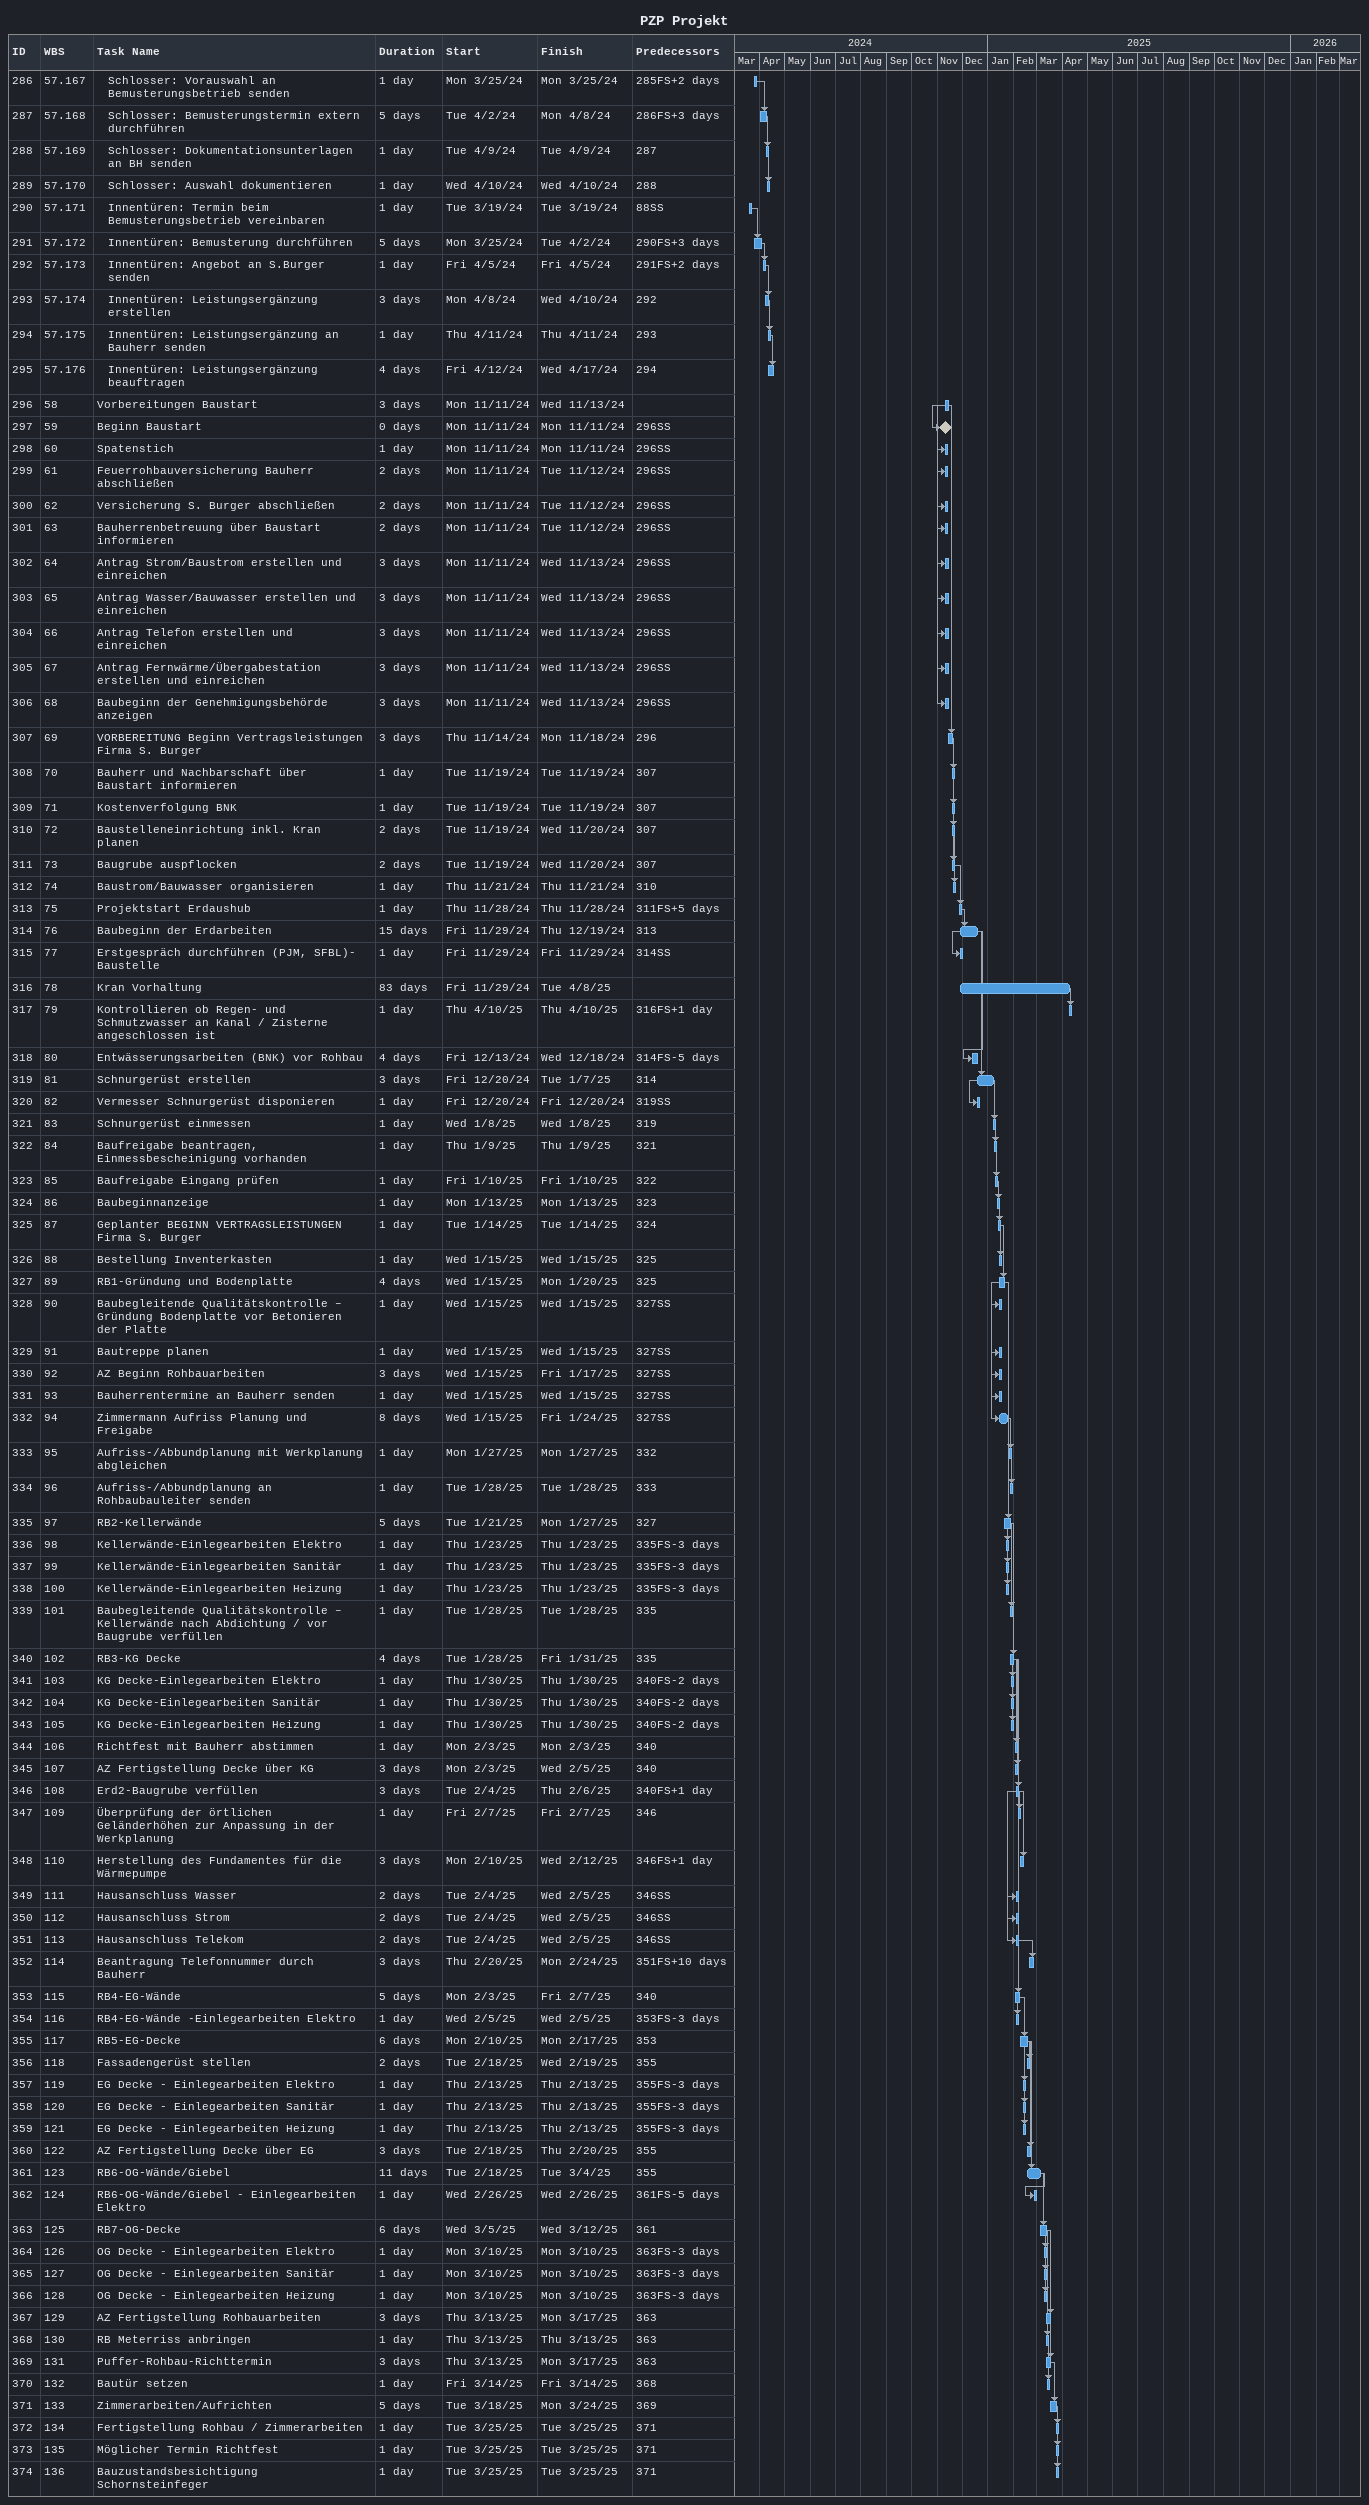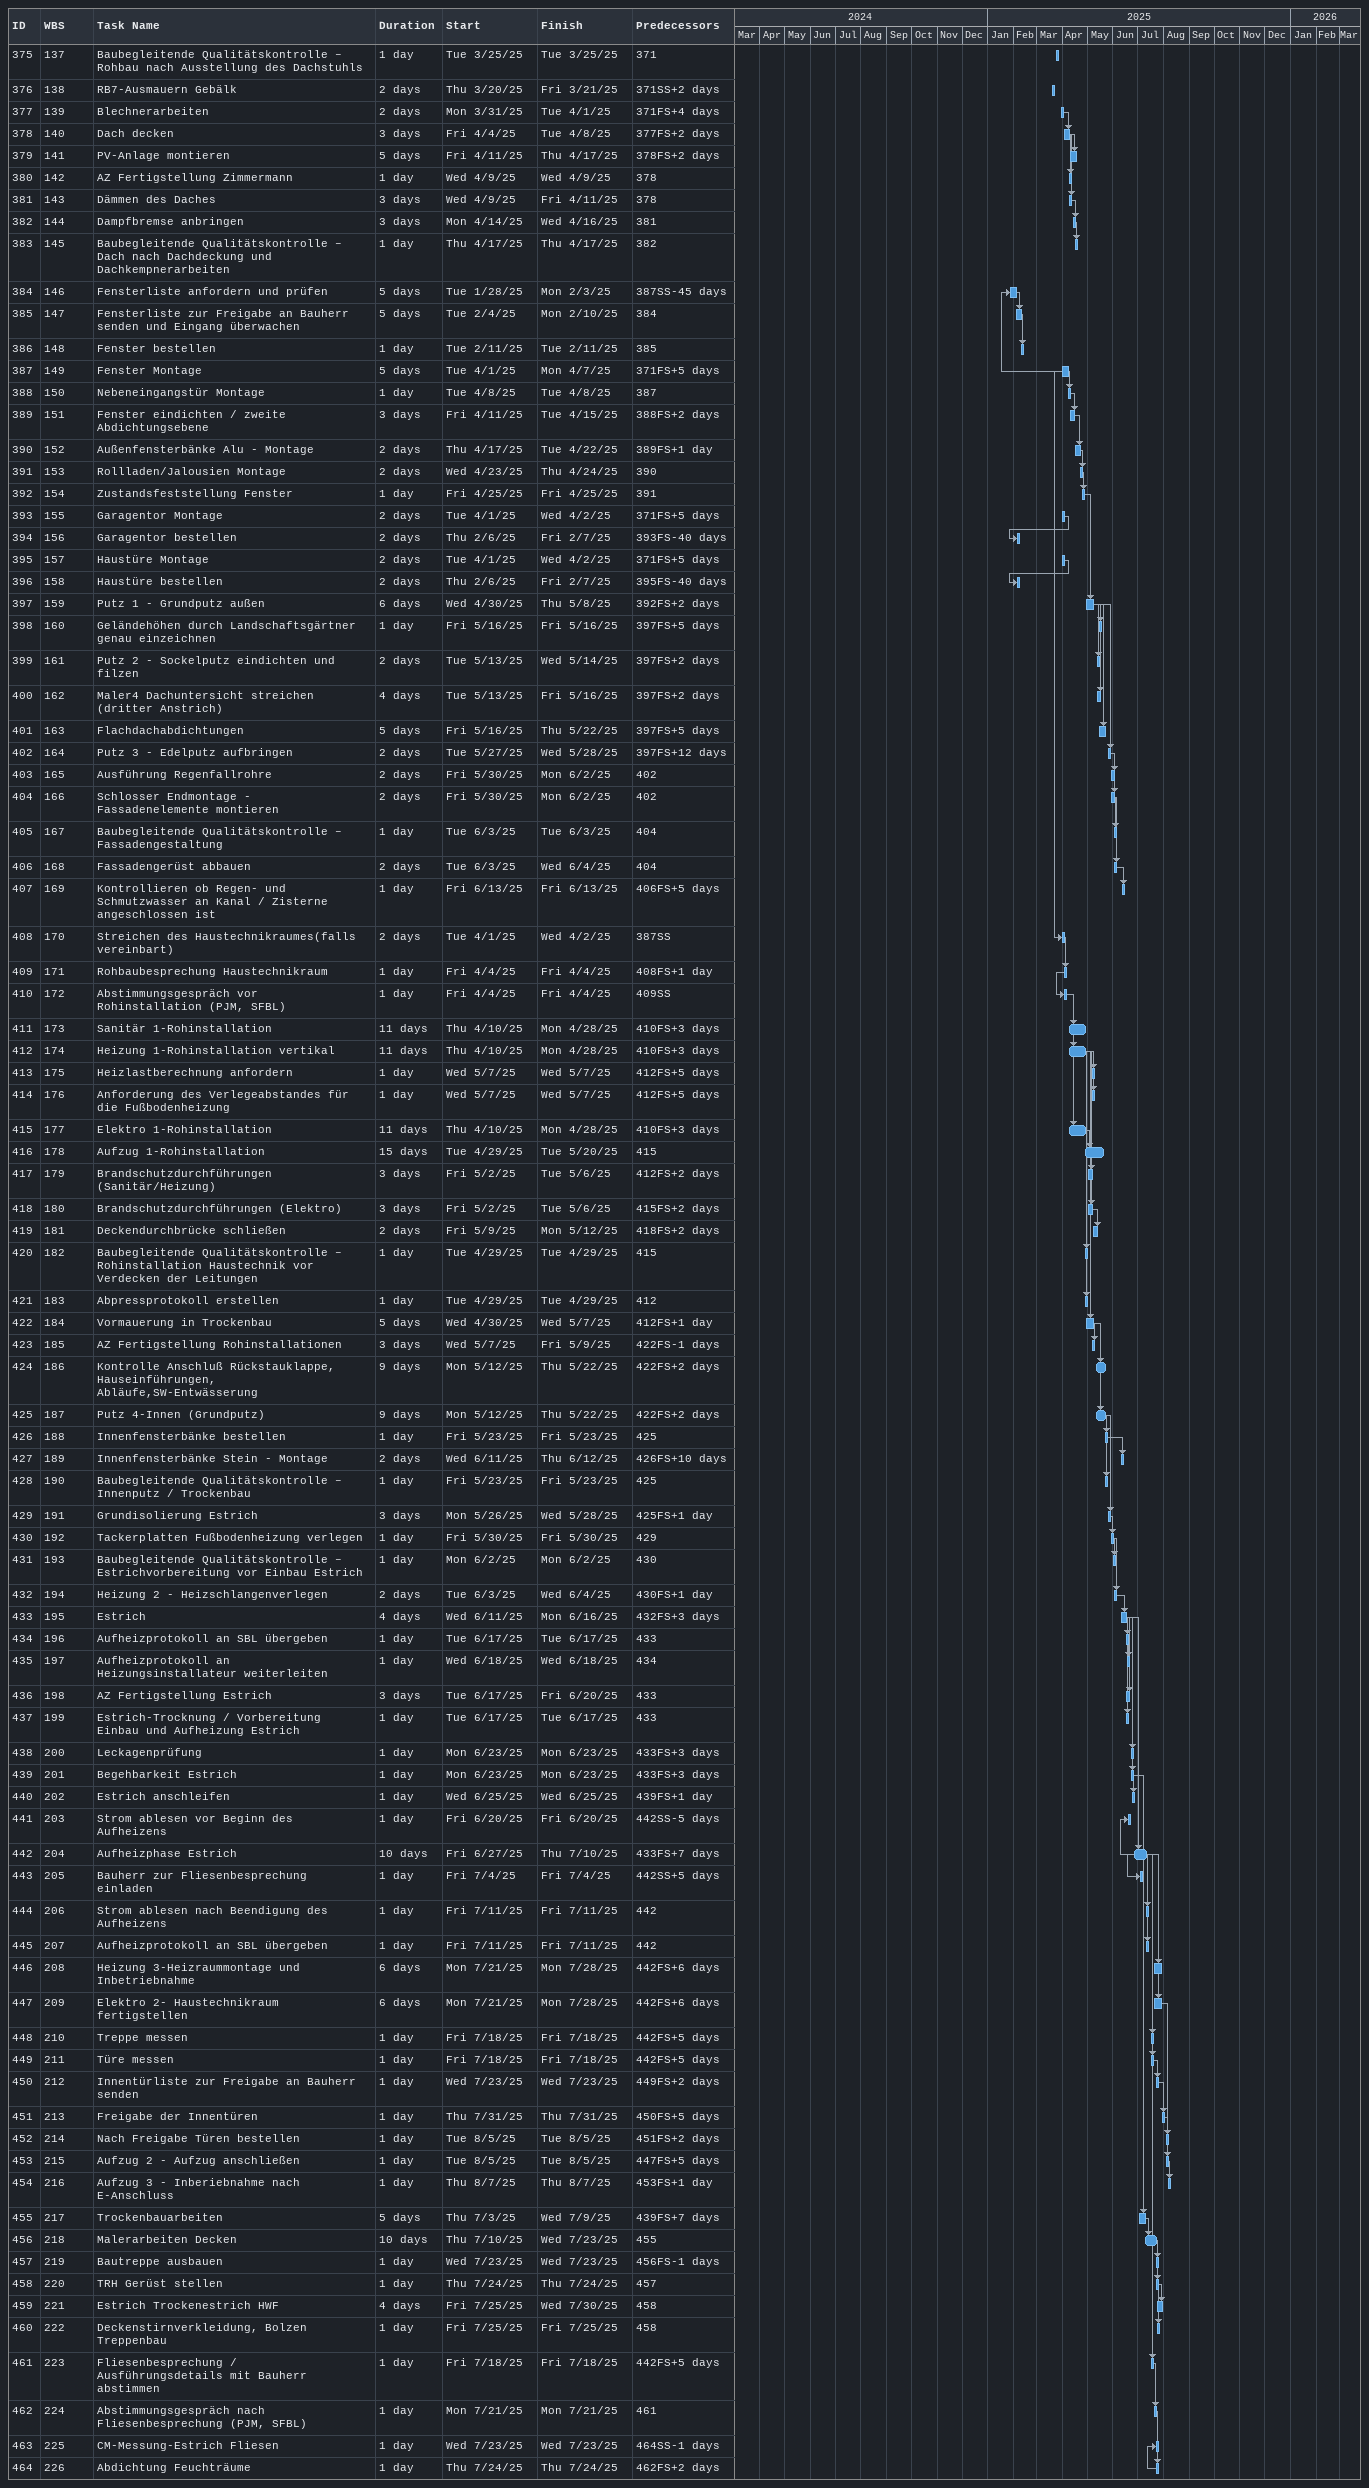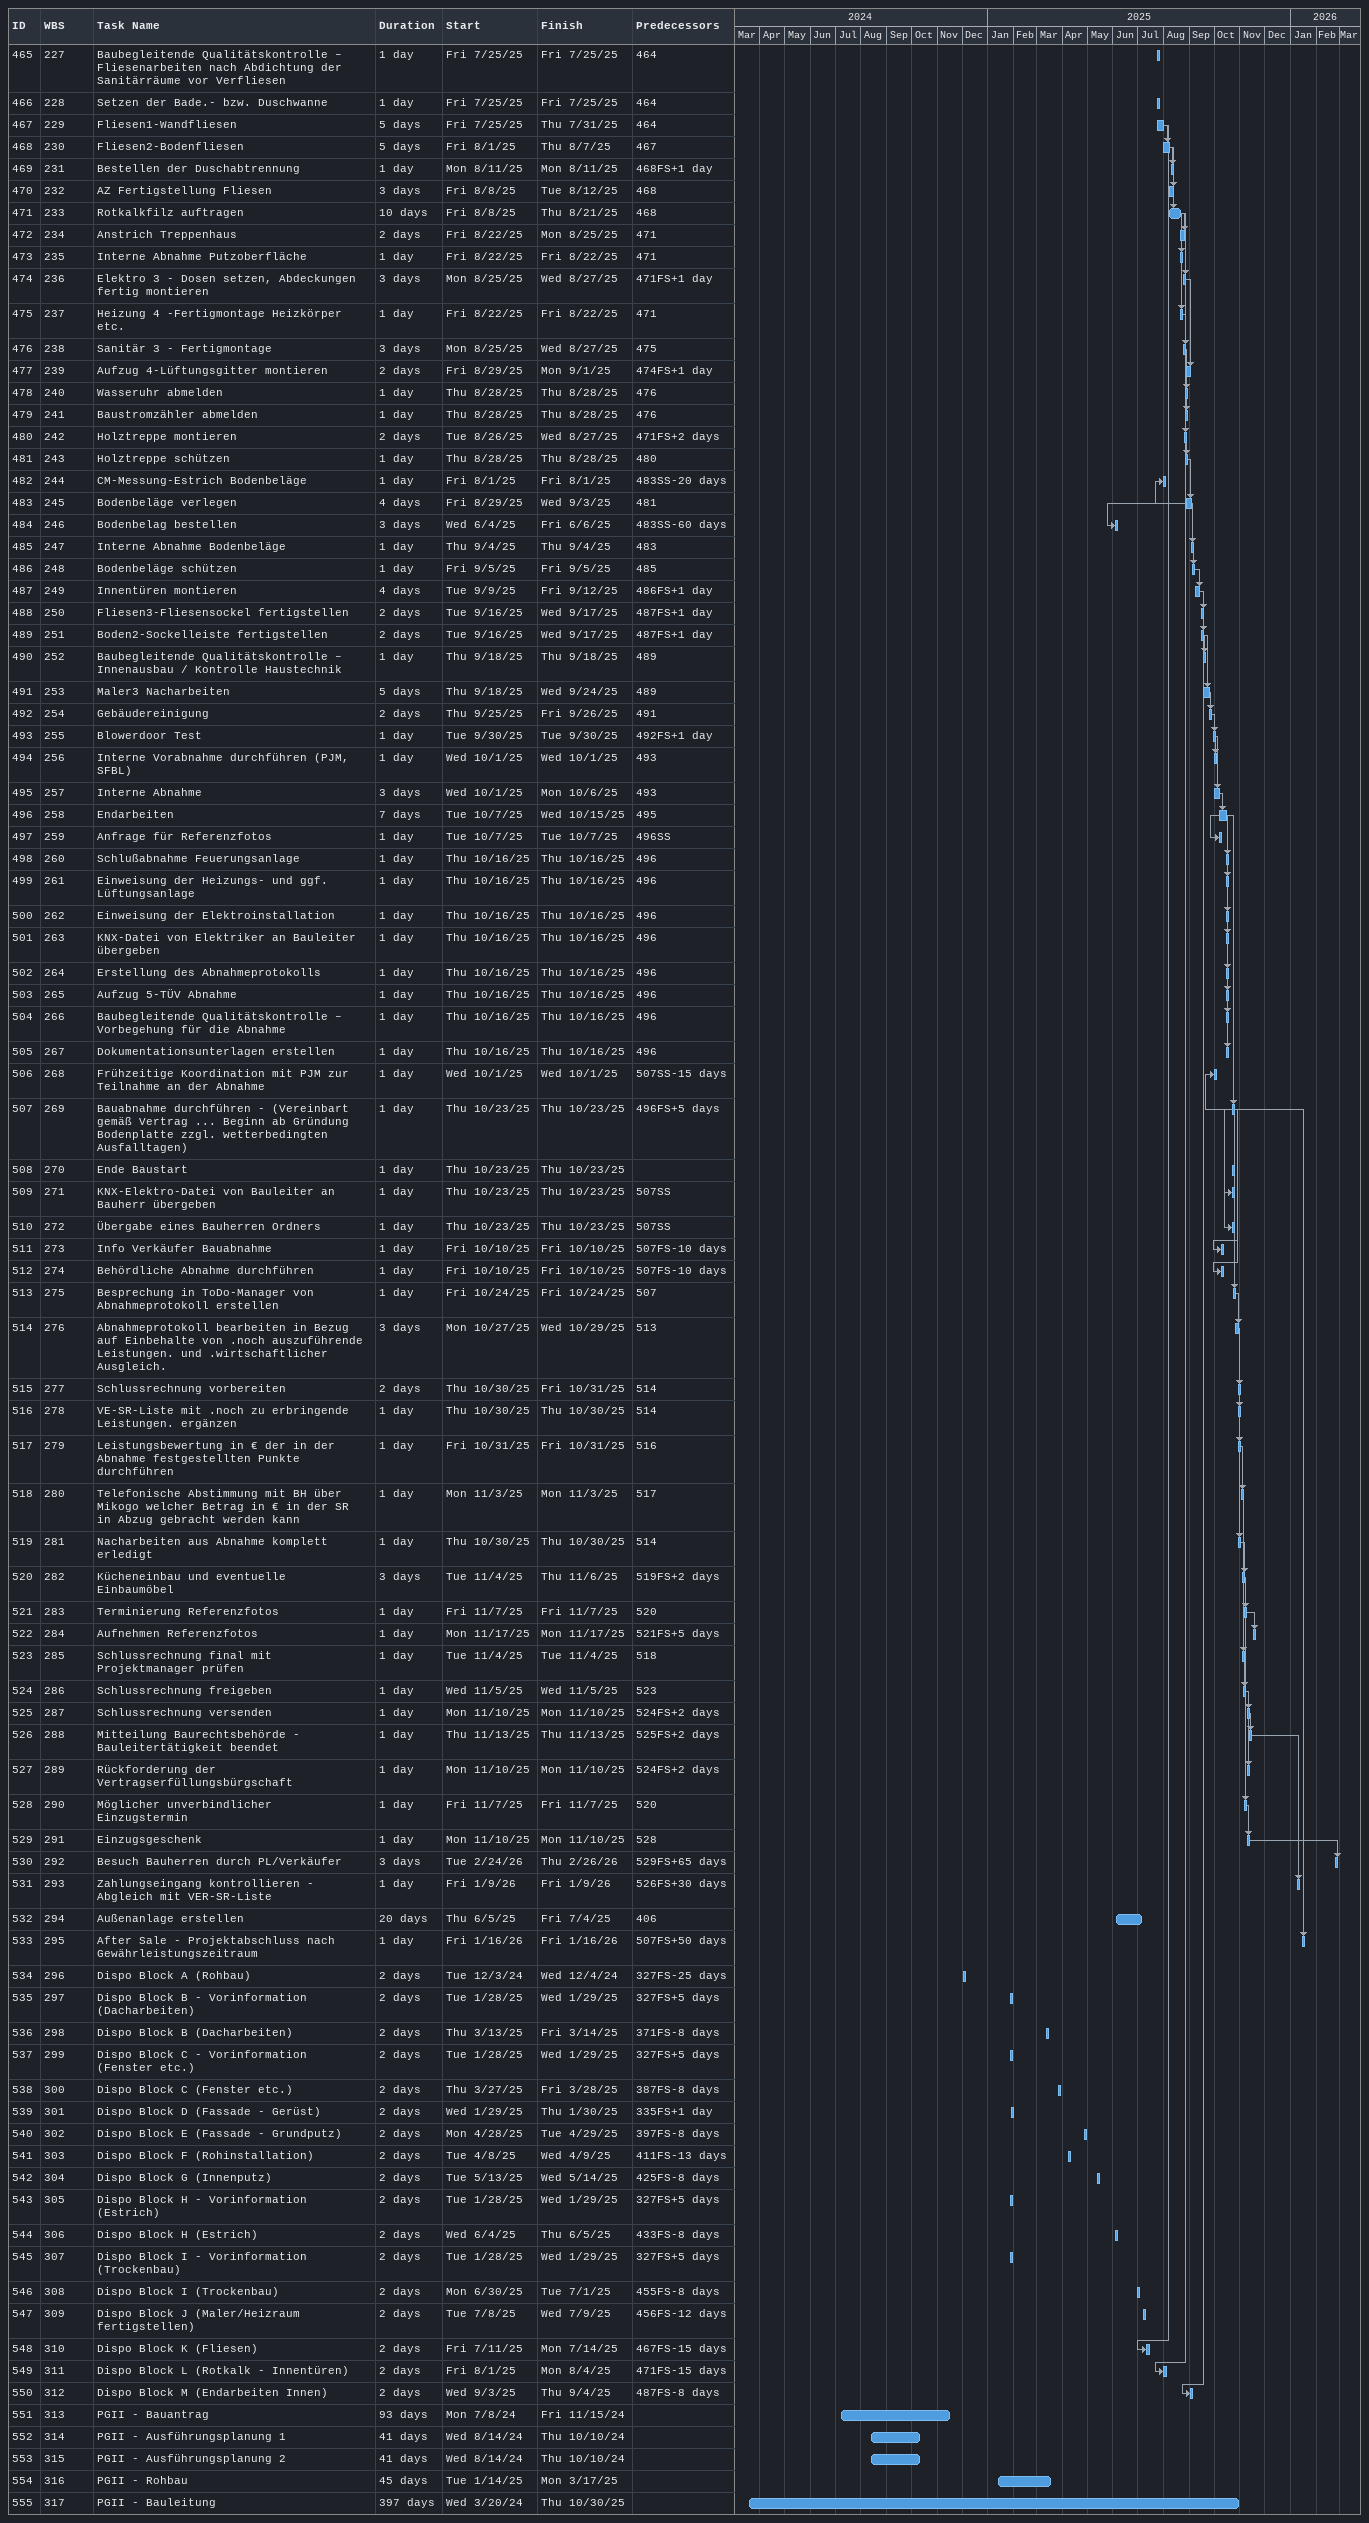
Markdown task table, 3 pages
PZP Projekt

| ID | WBS | Task | Duration | Start | Finish | Predecessors |
|---|---|---|---|---|---|---|
| 286 | 57.167 | Schlosser: Vorauswahl an Bemusterungsbetrieb senden | 1d | 2024-03-25 | 2024-03-25 | 285FS+2d |
| 287 | 57.168 | Schlosser: Bemusterungstermin extern durchführen | 5d | 2024-04-02 | 2024-04-08 | 286FS+3d |
| 288 | 57.169 | Schlosser: Dokumentationsunterlagen an BH senden | 1d | 2024-04-09 | 2024-04-09 | 287 |
| 289 | 57.170 | Schlosser: Auswahl dokumentieren | 1d | 2024-04-10 | 2024-04-10 | 288 |
| 290 | 57.171 | Innentüren: Termin beim Bemusterungsbetrieb vereinbaren | 1d | 2024-03-19 | 2024-03-19 | 88SS |
| 291 | 57.172 | Innentüren: Bemusterung durchführen | 5d | 2024-03-25 | 2024-04-02 | 290FS+3d |
| 292 | 57.173 | Innentüren: Angebot an S.Burger senden | 1d | 2024-04-05 | 2024-04-05 | 291FS+2d |
| 293 | 57.174 | Innentüren: Leistungsergänzung erstellen | 3d | 2024-04-08 | 2024-04-10 | 292 |
| 294 | 57.175 | Innentüren: Leistungsergänzung an Bauherr senden | 1d | 2024-04-11 | 2024-04-11 | 293 |
| 295 | 57.176 | Innentüren: Leistungsergänzung beauftragen | 4d | 2024-04-12 | 2024-04-17 | 294 |
| 296 | 58 | Vorbereitungen Baustart | 3d | 2024-11-11 | 2024-11-13 |  |
| 297 | 59 | Beginn Baustart | 0d | 2024-11-11 | 2024-11-11 | 296SS |
| 298 | 60 | Spatenstich | 1d | 2024-11-11 | 2024-11-11 | 296SS |
| 299 | 61 | Feuerrohbauversicherung Bauherr abschließen | 2d | 2024-11-11 | 2024-11-12 | 296SS |
| 300 | 62 | Versicherung S. Burger abschließen | 2d | 2024-11-11 | 2024-11-12 | 296SS |
| 301 | 63 | Bauherrenbetreuung über Baustart informieren | 2d | 2024-11-11 | 2024-11-12 | 296SS |
| 302 | 64 | Antrag Strom/Baustrom erstellen und einreichen | 3d | 2024-11-11 | 2024-11-13 | 296SS |
| 303 | 65 | Antrag Wasser/Bauwasser erstellen und einreichen | 3d | 2024-11-11 | 2024-11-13 | 296SS |
| 304 | 66 | Antrag Telefon erstellen und einreichen | 3d | 2024-11-11 | 2024-11-13 | 296SS |
| 305 | 67 | Antrag Fernwärme/Übergabestation erstellen und einreichen | 3d | 2024-11-11 | 2024-11-13 | 296SS |
| 306 | 68 | Baubeginn der Genehmigungsbehörde anzeigen | 3d | 2024-11-11 | 2024-11-13 | 296SS |
| 307 | 69 | VORBEREITUNG Beginn Vertragsleistungen Firma S. Burger | 3d | 2024-11-14 | 2024-11-18 | 296 |
| 308 | 70 | Bauherr und Nachbarschaft über Baustart informieren | 1d | 2024-11-19 | 2024-11-19 | 307 |
| 309 | 71 | Kostenverfolgung BNK | 1d | 2024-11-19 | 2024-11-19 | 307 |
| 310 | 72 | Baustelleneinrichtung inkl. Kran planen | 2d | 2024-11-19 | 2024-11-20 | 307 |
| 311 | 73 | Baugrube auspflocken | 2d | 2024-11-19 | 2024-11-20 | 307 |
| 312 | 74 | Baustrom/Bauwasser organisieren | 1d | 2024-11-21 | 2024-11-21 | 310 |
| 313 | 75 | Projektstart Erdaushub | 1d | 2024-11-28 | 2024-11-28 | 311FS+5d |
| 314 | 76 | Baubeginn der Erdarbeiten | 15d | 2024-11-29 | 2024-12-19 | 313 |
| 315 | 77 | Erstgespräch durchführen (PJM, SFBL)- Baustelle | 1d | 2024-11-29 | 2024-11-29 | 314SS |
| 316 | 78 | Kran Vorhaltung | 83d | 2024-11-29 | 2025-04-08 |  |
| 317 | 79 | Kontrollieren ob Regen- und Schmutzwasser an Kanal / Zisterne angeschlossen ist | 1d | 2025-04-10 | 2025-04-10 | 316FS+1d |
| 318 | 80 | Entwässerungsarbeiten (BNK) vor Rohbau | 4d | 2024-12-13 | 2024-12-18 | 314FS-5d |
| 319 | 81 | Schnurgerüst erstellen | 3d | 2024-12-20 | 2025-01-07 | 314 |
| 320 | 82 | Vermesser Schnurgerüst disponieren | 1d | 2024-12-20 | 2024-12-20 | 319SS |
| 321 | 83 | Schnurgerüst einmessen | 1d | 2025-01-08 | 2025-01-08 | 319 |
| 322 | 84 | Baufreigabe beantragen, Einmessbescheinigung vorhanden | 1d | 2025-01-09 | 2025-01-09 | 321 |
| 323 | 85 | Baufreigabe Eingang prüfen | 1d | 2025-01-10 | 2025-01-10 | 322 |
| 324 | 86 | Baubeginnanzeige | 1d | 2025-01-13 | 2025-01-13 | 323 |
| 325 | 87 | Geplanter BEGINN VERTRAGSLEISTUNGEN Firma S. Burger | 1d | 2025-01-14 | 2025-01-14 | 324 |
| 326 | 88 | Bestellung Inventerkasten | 1d | 2025-01-15 | 2025-01-15 | 325 |
| 327 | 89 | RB1-Gründung und Bodenplatte | 4d | 2025-01-15 | 2025-01-20 | 325 |
| 328 | 90 | Baubegleitende Qualitätskontrolle – Gründung Bodenplatte vor Betonieren der Platte | 1d | 2025-01-15 | 2025-01-15 | 327SS |
| 329 | 91 | Bautreppe planen | 1d | 2025-01-15 | 2025-01-15 | 327SS |
| 330 | 92 | AZ Beginn Rohbauarbeiten | 3d | 2025-01-15 | 2025-01-17 | 327SS |
| 331 | 93 | Bauherrentermine an Bauherr senden | 1d | 2025-01-15 | 2025-01-15 | 327SS |
| 332 | 94 | Zimmermann Aufriss Planung und Freigabe | 8d | 2025-01-15 | 2025-01-24 | 327SS |
| 333 | 95 | Aufriss-/Abbundplanung mit Werkplanung abgleichen | 1d | 2025-01-27 | 2025-01-27 | 332 |
| 334 | 96 | Aufriss-/Abbundplanung an Rohbaubauleiter senden | 1d | 2025-01-28 | 2025-01-28 | 333 |
| 335 | 97 | RB2-Kellerwände | 5d | 2025-01-21 | 2025-01-27 | 327 |
| 336 | 98 | Kellerwände-Einlegearbeiten Elektro | 1d | 2025-01-23 | 2025-01-23 | 335FS-3d |
| 337 | 99 | Kellerwände-Einlegearbeiten Sanitär | 1d | 2025-01-23 | 2025-01-23 | 335FS-3d |
| 338 | 100 | Kellerwände-Einlegearbeiten Heizung | 1d | 2025-01-23 | 2025-01-23 | 335FS-3d |
| 339 | 101 | Baubegleitende Qualitätskontrolle – Kellerwände nach Abdichtung / vor Baugrube verfüllen | 1d | 2025-01-28 | 2025-01-28 | 335 |
| 340 | 102 | RB3-KG Decke | 4d | 2025-01-28 | 2025-01-31 | 335 |
| 341 | 103 | KG Decke-Einlegearbeiten Elektro | 1d | 2025-01-30 | 2025-01-30 | 340FS-2d |
| 342 | 104 | KG Decke-Einlegearbeiten Sanitär | 1d | 2025-01-30 | 2025-01-30 | 340FS-2d |
| 343 | 105 | KG Decke-Einlegearbeiten Heizung | 1d | 2025-01-30 | 2025-01-30 | 340FS-2d |
| 344 | 106 | Richtfest mit Bauherr abstimmen | 1d | 2025-02-03 | 2025-02-03 | 340 |
| 345 | 107 | AZ Fertigstellung Decke über KG | 3d | 2025-02-03 | 2025-02-05 | 340 |
| 346 | 108 | Erd2-Baugrube verfüllen | 3d | 2025-02-04 | 2025-02-06 | 340FS+1d |
| 347 | 109 | Überprüfung der örtlichen Geländerhöhen zur Anpassung in der Werkplanung | 1d | 2025-02-07 | 2025-02-07 | 346 |
| 348 | 110 | Herstellung des Fundamentes für die Wärmepumpe | 3d | 2025-02-10 | 2025-02-12 | 346FS+1d |
| 349 | 111 | Hausanschluss Wasser | 2d | 2025-02-04 | 2025-02-05 | 346SS |
| 350 | 112 | Hausanschluss Strom | 2d | 2025-02-04 | 2025-02-05 | 346SS |
| 351 | 113 | Hausanschluss Telekom | 2d | 2025-02-04 | 2025-02-05 | 346SS |
| 352 | 114 | Beantragung Telefonnummer durch Bauherr | 3d | 2025-02-20 | 2025-02-24 | 351FS+10d |
| 353 | 115 | RB4-EG-Wände | 5d | 2025-02-03 | 2025-02-07 | 340 |
| 354 | 116 | RB4-EG-Wände -Einlegearbeiten Elektro | 1d | 2025-02-05 | 2025-02-05 | 353FS-3d |
| 355 | 117 | RB5-EG-Decke | 6d | 2025-02-10 | 2025-02-17 | 353 |
| 356 | 118 | Fassadengerüst stellen | 2d | 2025-02-18 | 2025-02-19 | 355 |
| 357 | 119 | EG Decke - Einlegearbeiten Elektro | 1d | 2025-02-13 | 2025-02-13 | 355FS-3d |
| 358 | 120 | EG Decke - Einlegearbeiten Sanitär | 1d | 2025-02-13 | 2025-02-13 | 355FS-3d |
| 359 | 121 | EG Decke - Einlegearbeiten Heizung | 1d | 2025-02-13 | 2025-02-13 | 355FS-3d |
| 360 | 122 | AZ Fertigstellung Decke über EG | 3d | 2025-02-18 | 2025-02-20 | 355 |
| 361 | 123 | RB6-OG-Wände/Giebel | 11d | 2025-02-18 | 2025-03-04 | 355 |
| 362 | 124 | RB6-OG-Wände/Giebel - Einlegearbeiten Elektro | 1d | 2025-02-26 | 2025-02-26 | 361FS-5d |
| 363 | 125 | RB7-OG-Decke | 6d | 2025-03-05 | 2025-03-12 | 361 |
| 364 | 126 | OG Decke - Einlegearbeiten Elektro | 1d | 2025-03-10 | 2025-03-10 | 363FS-3d |
| 365 | 127 | OG Decke - Einlegearbeiten Sanitär | 1d | 2025-03-10 | 2025-03-10 | 363FS-3d |
| 366 | 128 | OG Decke - Einlegearbeiten Heizung | 1d | 2025-03-10 | 2025-03-10 | 363FS-3d |
| 367 | 129 | AZ Fertigstellung Rohbauarbeiten | 3d | 2025-03-13 | 2025-03-17 | 363 |
| 368 | 130 | RB Meterriss anbringen | 1d | 2025-03-13 | 2025-03-13 | 363 |
| 369 | 131 | Puffer-Rohbau-Richttermin | 3d | 2025-03-13 | 2025-03-17 | 363 |
| 370 | 132 | Bautür setzen | 1d | 2025-03-14 | 2025-03-14 | 368 |
| 371 | 133 | Zimmerarbeiten/Aufrichten | 5d | 2025-03-18 | 2025-03-24 | 369 |
| 372 | 134 | Fertigstellung Rohbau / Zimmerarbeiten | 1d | 2025-03-25 | 2025-03-25 | 371 |
| 373 | 135 | Möglicher Termin Richtfest | 1d | 2025-03-25 | 2025-03-25 | 371 |
| 374 | 136 | Bauzustandsbesichtigung Schornsteinfeger | 1d | 2025-03-25 | 2025-03-25 | 371 |
| 375 | 137 | Baubegleitende Qualitätskontrolle – Rohbau nach Ausstellung des Dachstuhls | 1d | 2025-03-25 | 2025-03-25 | 371 |
| 376 | 138 | RB7-Ausmauern Gebälk | 2d | 2025-03-20 | 2025-03-21 | 371SS+2d |
| 377 | 139 | Blechnerarbeiten | 2d | 2025-03-31 | 2025-04-01 | 371FS+4d |
| 378 | 140 | Dach decken | 3d | 2025-04-04 | 2025-04-08 | 377FS+2d |
| 379 | 141 | PV-Anlage montieren | 5d | 2025-04-11 | 2025-04-17 | 378FS+2d |
| 380 | 142 | AZ Fertigstellung Zimmermann | 1d | 2025-04-09 | 2025-04-09 | 378 |
| 381 | 143 | Dämmen des Daches | 3d | 2025-04-09 | 2025-04-11 | 378 |
| 382 | 144 | Dampfbremse anbringen | 3d | 2025-04-14 | 2025-04-16 | 381 |
| 383 | 145 | Baubegleitende Qualitätskontrolle – Dach nach Dachdeckung und Dachkempnerarbeiten | 1d | 2025-04-17 | 2025-04-17 | 382 |
| 384 | 146 | Fensterliste anfordern und prüfen | 5d | 2025-01-28 | 2025-02-03 | 387SS-45d |
| 385 | 147 | Fensterliste zur Freigabe an Bauherr senden und Eingang überwachen | 5d | 2025-02-04 | 2025-02-10 | 384 |
| 386 | 148 | Fenster bestellen | 1d | 2025-02-11 | 2025-02-11 | 385 |
| 387 | 149 | Fenster Montage | 5d | 2025-04-01 | 2025-04-07 | 371FS+5d |
| 388 | 150 | Nebeneingangstür Montage | 1d | 2025-04-08 | 2025-04-08 | 387 |
| 389 | 151 | Fenster eindichten / zweite Abdichtungsebene | 3d | 2025-04-11 | 2025-04-15 | 388FS+2d |
| 390 | 152 | Außenfensterbänke Alu - Montage | 2d | 2025-04-17 | 2025-04-22 | 389FS+1d |
| 391 | 153 | Rollladen/Jalousien Montage | 2d | 2025-04-23 | 2025-04-24 | 390 |
| 392 | 154 | Zustandsfeststellung Fenster | 1d | 2025-04-25 | 2025-04-25 | 391 |
| 393 | 155 | Garagentor Montage | 2d | 2025-04-01 | 2025-04-02 | 371FS+5d |
| 394 | 156 | Garagentor bestellen | 2d | 2025-02-06 | 2025-02-07 | 393FS-40d |
| 395 | 157 | Haustüre Montage | 2d | 2025-04-01 | 2025-04-02 | 371FS+5d |
| 396 | 158 | Haustüre bestellen | 2d | 2025-02-06 | 2025-02-07 | 395FS-40d |
| 397 | 159 | Putz 1 - Grundputz außen | 6d | 2025-04-30 | 2025-05-08 | 392FS+2d |
| 398 | 160 | Geländehöhen durch Landschaftsgärtner genau einzeichnen | 1d | 2025-05-16 | 2025-05-16 | 397FS+5d |
| 399 | 161 | Putz 2 - Sockelputz eindichten und filzen | 2d | 2025-05-13 | 2025-05-14 | 397FS+2d |
| 400 | 162 | Maler4 Dachuntersicht streichen (dritter Anstrich) | 4d | 2025-05-13 | 2025-05-16 | 397FS+2d |
| 401 | 163 | Flachdachabdichtungen | 5d | 2025-05-16 | 2025-05-22 | 397FS+5d |
| 402 | 164 | Putz 3 - Edelputz aufbringen | 2d | 2025-05-27 | 2025-05-28 | 397FS+12d |
| 403 | 165 | Ausführung Regenfallrohre | 2d | 2025-05-30 | 2025-06-02 | 402 |
| 404 | 166 | Schlosser Endmontage - Fassadenelemente montieren | 2d | 2025-05-30 | 2025-06-02 | 402 |
| 405 | 167 | Baubegleitende Qualitätskontrolle – Fassadengestaltung | 1d | 2025-06-03 | 2025-06-03 | 404 |
| 406 | 168 | Fassadengerüst abbauen | 2d | 2025-06-03 | 2025-06-04 | 404 |
| 407 | 169 | Kontrollieren ob Regen- und Schmutzwasser an Kanal / Zisterne angeschlossen ist | 1d | 2025-06-13 | 2025-06-13 | 406FS+5d |
| 408 | 170 | Streichen des Haustechnikraumes(falls vereinbart) | 2d | 2025-04-01 | 2025-04-02 | 387SS |
| 409 | 171 | Rohbaubesprechung Haustechnikraum | 1d | 2025-04-04 | 2025-04-04 | 408FS+1d |
| 410 | 172 | Abstimmungsgespräch vor Rohinstallation (PJM, SFBL) | 1d | 2025-04-04 | 2025-04-04 | 409SS |
| 411 | 173 | Sanitär 1-Rohinstallation | 11d | 2025-04-10 | 2025-04-28 | 410FS+3d |
| 412 | 174 | Heizung 1-Rohinstallation vertikal | 11d | 2025-04-10 | 2025-04-28 | 410FS+3d |
| 413 | 175 | Heizlastberechnung anfordern | 1d | 2025-05-07 | 2025-05-07 | 412FS+5d |
| 414 | 176 | Anforderung des Verlegeabstandes für die Fußbodenheizung | 1d | 2025-05-07 | 2025-05-07 | 412FS+5d |
| 415 | 177 | Elektro 1-Rohinstallation | 11d | 2025-04-10 | 2025-04-28 | 410FS+3d |
| 416 | 178 | Aufzug 1-Rohinstallation | 15d | 2025-04-29 | 2025-05-20 | 415 |
| 417 | 179 | Brandschutzdurchführungen (Sanitär/Heizung) | 3d | 2025-05-02 | 2025-05-06 | 412FS+2d |
| 418 | 180 | Brandschutzdurchführungen (Elektro) | 3d | 2025-05-02 | 2025-05-06 | 415FS+2d |
| 419 | 181 | Deckendurchbrücke schließen | 2d | 2025-05-09 | 2025-05-12 | 418FS+2d |
| 420 | 182 | Baubegleitende Qualitätskontrolle – Rohinstallation Haustechnik vor Verdecken der Leitungen | 1d | 2025-04-29 | 2025-04-29 | 415 |
| 421 | 183 | Abpressprotokoll erstellen | 1d | 2025-04-29 | 2025-04-29 | 412 |
| 422 | 184 | Vormauerung in Trockenbau | 5d | 2025-04-30 | 2025-05-07 | 412FS+1d |
| 423 | 185 | AZ Fertigstellung Rohinstallationen | 3d | 2025-05-07 | 2025-05-09 | 422FS-1d |
| 424 | 186 | Kontrolle Anschluß Rückstauklappe, Hauseinführungen, Abläufe,SW-Entwässerung | 9d | 2025-05-12 | 2025-05-22 | 422FS+2d |
| 425 | 187 | Putz 4-Innen (Grundputz) | 9d | 2025-05-12 | 2025-05-22 | 422FS+2d |
| 426 | 188 | Innenfensterbänke bestellen | 1d | 2025-05-23 | 2025-05-23 | 425 |
| 427 | 189 | Innenfensterbänke Stein - Montage | 2d | 2025-06-11 | 2025-06-12 | 426FS+10d |
| 428 | 190 | Baubegleitende Qualitätskontrolle – Innenputz / Trockenbau | 1d | 2025-05-23 | 2025-05-23 | 425 |
| 429 | 191 | Grundisolierung Estrich | 3d | 2025-05-26 | 2025-05-28 | 425FS+1d |
| 430 | 192 | Tackerplatten Fußbodenheizung verlegen | 1d | 2025-05-30 | 2025-05-30 | 429 |
| 431 | 193 | Baubegleitende Qualitätskontrolle – Estrichvorbereitung vor Einbau Estrich | 1d | 2025-06-02 | 2025-06-02 | 430 |
| 432 | 194 | Heizung 2 - Heizschlangenverlegen | 2d | 2025-06-03 | 2025-06-04 | 430FS+1d |
| 433 | 195 | Estrich | 4d | 2025-06-11 | 2025-06-16 | 432FS+3d |
| 434 | 196 | Aufheizprotokoll an SBL übergeben | 1d | 2025-06-17 | 2025-06-17 | 433 |
| 435 | 197 | Aufheizprotokoll an Heizungsinstallateur weiterleiten | 1d | 2025-06-18 | 2025-06-18 | 434 |
| 436 | 198 | AZ Fertigstellung Estrich | 3d | 2025-06-17 | 2025-06-20 | 433 |
| 437 | 199 | Estrich-Trocknung / Vorbereitung Einbau und Aufheizung Estrich | 1d | 2025-06-17 | 2025-06-17 | 433 |
| 438 | 200 | Leckagenprüfung | 1d | 2025-06-23 | 2025-06-23 | 433FS+3d |
| 439 | 201 | Begehbarkeit Estrich | 1d | 2025-06-23 | 2025-06-23 | 433FS+3d |
| 440 | 202 | Estrich anschleifen | 1d | 2025-06-25 | 2025-06-25 | 439FS+1d |
| 441 | 203 | Strom ablesen vor Beginn des Aufheizens | 1d | 2025-06-20 | 2025-06-20 | 442SS-5d |
| 442 | 204 | Aufheizphase Estrich | 10d | 2025-06-27 | 2025-07-10 | 433FS+7d |
| 443 | 205 | Bauherr zur Fliesenbesprechung einladen | 1d | 2025-07-04 | 2025-07-04 | 442SS+5d |
| 444 | 206 | Strom ablesen nach Beendigung des Aufheizens | 1d | 2025-07-11 | 2025-07-11 | 442 |
| 445 | 207 | Aufheizprotokoll an SBL übergeben | 1d | 2025-07-11 | 2025-07-11 | 442 |
| 446 | 208 | Heizung 3-Heizraummontage und Inbetriebnahme | 6d | 2025-07-21 | 2025-07-28 | 442FS+6d |
| 447 | 209 | Elektro 2- Haustechnikraum fertigstellen | 6d | 2025-07-21 | 2025-07-28 | 442FS+6d |
| 448 | 210 | Treppe messen | 1d | 2025-07-18 | 2025-07-18 | 442FS+5d |
| 449 | 211 | Türe messen | 1d | 2025-07-18 | 2025-07-18 | 442FS+5d |
| 450 | 212 | Innentürliste zur Freigabe an Bauherr senden | 1d | 2025-07-23 | 2025-07-23 | 449FS+2d |
| 451 | 213 | Freigabe der Innentüren | 1d | 2025-07-31 | 2025-07-31 | 450FS+5d |
| 452 | 214 | Nach Freigabe Türen bestellen | 1d | 2025-08-05 | 2025-08-05 | 451FS+2d |
| 453 | 215 | Aufzug 2 - Aufzug anschließen | 1d | 2025-08-05 | 2025-08-05 | 447FS+5d |
| 454 | 216 | Aufzug 3 - Inberiebnahme nach E-Anschluss | 1d | 2025-08-07 | 2025-08-07 | 453FS+1d |
| 455 | 217 | Trockenbauarbeiten | 5d | 2025-07-03 | 2025-07-09 | 439FS+7d |
| 456 | 218 | Malerarbeiten Decken | 10d | 2025-07-10 | 2025-07-23 | 455 |
| 457 | 219 | Bautreppe ausbauen | 1d | 2025-07-23 | 2025-07-23 | 456FS-1d |
| 458 | 220 | TRH Gerüst stellen | 1d | 2025-07-24 | 2025-07-24 | 457 |
| 459 | 221 | Estrich Trockenestrich HWF | 4d | 2025-07-25 | 2025-07-30 | 458 |
| 460 | 222 | Deckenstirnverkleidung, Bolzen Treppenbau | 1d | 2025-07-25 | 2025-07-25 | 458 |
| 461 | 223 | Fliesenbesprechung / Ausführungsdetails mit Bauherr abstimmen | 1d | 2025-07-18 | 2025-07-18 | 442FS+5d |
| 462 | 224 | Abstimmungsgespräch nach Fliesenbesprechung (PJM, SFBL) | 1d | 2025-07-21 | 2025-07-21 | 461 |
| 463 | 225 | CM-Messung-Estrich Fliesen | 1d | 2025-07-23 | 2025-07-23 | 464SS-1d |
| 464 | 226 | Abdichtung Feuchträume | 1d | 2025-07-24 | 2025-07-24 | 462FS+2d |
| 465 | 227 | Baubegleitende Qualitätskontrolle – Fliesenarbeiten nach Abdichtung der Sanitärräume vor Verfliesen | 1d | 2025-07-25 | 2025-07-25 | 464 |
| 466 | 228 | Setzen der Bade.- bzw. Duschwanne | 1d | 2025-07-25 | 2025-07-25 | 464 |
| 467 | 229 | Fliesen1-Wandfliesen | 5d | 2025-07-25 | 2025-07-31 | 464 |
| 468 | 230 | Fliesen2-Bodenfliesen | 5d | 2025-08-01 | 2025-08-07 | 467 |
| 469 | 231 | Bestellen der Duschabtrennung | 1d | 2025-08-11 | 2025-08-11 | 468FS+1d |
| 470 | 232 | AZ Fertigstellung Fliesen | 3d | 2025-08-08 | 2025-08-12 | 468 |
| 471 | 233 | Rotkalkfilz auftragen | 10d | 2025-08-08 | 2025-08-21 | 468 |
| 472 | 234 | Anstrich Treppenhaus | 2d | 2025-08-22 | 2025-08-25 | 471 |
| 473 | 235 | Interne Abnahme Putzoberfläche | 1d | 2025-08-22 | 2025-08-22 | 471 |
| 474 | 236 | Elektro 3 - Dosen setzen, Abdeckungen fertig montieren | 3d | 2025-08-25 | 2025-08-27 | 471FS+1d |
| 475 | 237 | Heizung 4 -Fertigmontage Heizkörper etc. | 1d | 2025-08-22 | 2025-08-22 | 471 |
| 476 | 238 | Sanitär 3 - Fertigmontage | 3d | 2025-08-25 | 2025-08-27 | 475 |
| 477 | 239 | Aufzug 4-Lüftungsgitter montieren | 2d | 2025-08-29 | 2025-09-01 | 474FS+1d |
| 478 | 240 | Wasseruhr abmelden | 1d | 2025-08-28 | 2025-08-28 | 476 |
| 479 | 241 | Baustromzähler abmelden | 1d | 2025-08-28 | 2025-08-28 | 476 |
| 480 | 242 | Holztreppe montieren | 2d | 2025-08-26 | 2025-08-27 | 471FS+2d |
| 481 | 243 | Holztreppe schützen | 1d | 2025-08-28 | 2025-08-28 | 480 |
| 482 | 244 | CM-Messung-Estrich Bodenbeläge | 1d | 2025-08-01 | 2025-08-01 | 483SS-20d |
| 483 | 245 | Bodenbeläge verlegen | 4d | 2025-08-29 | 2025-09-03 | 481 |
| 484 | 246 | Bodenbelag bestellen | 3d | 2025-06-04 | 2025-06-06 | 483SS-60d |
| 485 | 247 | Interne Abnahme Bodenbeläge | 1d | 2025-09-04 | 2025-09-04 | 483 |
| 486 | 248 | Bodenbeläge schützen | 1d | 2025-09-05 | 2025-09-05 | 485 |
| 487 | 249 | Innentüren montieren | 4d | 2025-09-09 | 2025-09-12 | 486FS+1d |
| 488 | 250 | Fliesen3-Fliesensockel fertigstellen | 2d | 2025-09-16 | 2025-09-17 | 487FS+1d |
| 489 | 251 | Boden2-Sockelleiste fertigstellen | 2d | 2025-09-16 | 2025-09-17 | 487FS+1d |
| 490 | 252 | Baubegleitende Qualitätskontrolle – Innenausbau / Kontrolle Haustechnik | 1d | 2025-09-18 | 2025-09-18 | 489 |
| 491 | 253 | Maler3 Nacharbeiten | 5d | 2025-09-18 | 2025-09-24 | 489 |
| 492 | 254 | Gebäudereinigung | 2d | 2025-09-25 | 2025-09-26 | 491 |
| 493 | 255 | Blowerdoor Test | 1d | 2025-09-30 | 2025-09-30 | 492FS+1d |
| 494 | 256 | Interne Vorabnahme durchführen (PJM, SFBL) | 1d | 2025-10-01 | 2025-10-01 | 493 |
| 495 | 257 | Interne Abnahme | 3d | 2025-10-01 | 2025-10-06 | 493 |
| 496 | 258 | Endarbeiten | 7d | 2025-10-07 | 2025-10-15 | 495 |
| 497 | 259 | Anfrage für Referenzfotos | 1d | 2025-10-07 | 2025-10-07 | 496SS |
| 498 | 260 | Schlußabnahme Feuerungsanlage | 1d | 2025-10-16 | 2025-10-16 | 496 |
| 499 | 261 | Einweisung der Heizungs- und ggf. Lüftungsanlage | 1d | 2025-10-16 | 2025-10-16 | 496 |
| 500 | 262 | Einweisung der Elektroinstallation | 1d | 2025-10-16 | 2025-10-16 | 496 |
| 501 | 263 | KNX-Datei von Elektriker an Bauleiter übergeben | 1d | 2025-10-16 | 2025-10-16 | 496 |
| 502 | 264 | Erstellung des Abnahmeprotokolls | 1d | 2025-10-16 | 2025-10-16 | 496 |
| 503 | 265 | Aufzug 5-TÜV Abnahme | 1d | 2025-10-16 | 2025-10-16 | 496 |
| 504 | 266 | Baubegleitende Qualitätskontrolle – Vorbegehung für die Abnahme | 1d | 2025-10-16 | 2025-10-16 | 496 |
| 505 | 267 | Dokumentationsunterlagen erstellen | 1d | 2025-10-16 | 2025-10-16 | 496 |
| 506 | 268 | Frühzeitige Koordination mit PJM zur Teilnahme an der Abnahme | 1d | 2025-10-01 | 2025-10-01 | 507SS-15d |
| 507 | 269 | Bauabnahme durchführen - (Vereinbart gemäß Vertrag ... Beginn ab Gründung Bodenplatte zzgl. wetterbedingten Ausfalltagen) | 1d | 2025-10-23 | 2025-10-23 | 496FS+5d |
| 508 | 270 | Ende Baustart | 1d | 2025-10-23 | 2025-10-23 |  |
| 509 | 271 | KNX-Elektro-Datei von Bauleiter an Bauherr übergeben | 1d | 2025-10-23 | 2025-10-23 | 507SS |
| 510 | 272 | Übergabe eines Bauherren Ordners | 1d | 2025-10-23 | 2025-10-23 | 507SS |
| 511 | 273 | Info Verkäufer Bauabnahme | 1d | 2025-10-10 | 2025-10-10 | 507FS-10d |
| 512 | 274 | Behördliche Abnahme durchführen | 1d | 2025-10-10 | 2025-10-10 | 507FS-10d |
| 513 | 275 | Besprechung in ToDo-Manager von Abnahmeprotokoll erstellen | 1d | 2025-10-24 | 2025-10-24 | 507 |
| 514 | 276 | Abnahmeprotokoll bearbeiten in Bezug auf Einbehalte von .noch auszuführende Leistungen. und .wirtschaftlicher Ausgleich. | 3d | 2025-10-27 | 2025-10-29 | 513 |
| 515 | 277 | Schlussrechnung vorbereiten | 2d | 2025-10-30 | 2025-10-31 | 514 |
| 516 | 278 | VE-SR-Liste mit .noch zu erbringende Leistungen. ergänzen | 1d | 2025-10-30 | 2025-10-30 | 514 |
| 517 | 279 | Leistungsbewertung in € der in der Abnahme festgestellten Punkte durchführen | 1d | 2025-10-31 | 2025-10-31 | 516 |
| 518 | 280 | Telefonische Abstimmung mit BH über Mikogo welcher Betrag in € in der SR in Abzug gebracht werden kann | 1d | 2025-11-03 | 2025-11-03 | 517 |
| 519 | 281 | Nacharbeiten aus Abnahme komplett erledigt | 1d | 2025-10-30 | 2025-10-30 | 514 |
| 520 | 282 | Kücheneinbau und eventuelle Einbaumöbel | 3d | 2025-11-04 | 2025-11-06 | 519FS+2d |
| 521 | 283 | Terminierung Referenzfotos | 1d | 2025-11-07 | 2025-11-07 | 520 |
| 522 | 284 | Aufnehmen Referenzfotos | 1d | 2025-11-17 | 2025-11-17 | 521FS+5d |
| 523 | 285 | Schlussrechnung final mit Projektmanager prüfen | 1d | 2025-11-04 | 2025-11-04 | 518 |
| 524 | 286 | Schlussrechnung freigeben | 1d | 2025-11-05 | 2025-11-05 | 523 |
| 525 | 287 | Schlussrechnung versenden | 1d | 2025-11-10 | 2025-11-10 | 524FS+2d |
| 526 | 288 | Mitteilung Baurechtsbehörde - Bauleitertätigkeit beendet | 1d | 2025-11-13 | 2025-11-13 | 525FS+2d |
| 527 | 289 | Rückforderung der Vertragserfüllungsbürgschaft | 1d | 2025-11-10 | 2025-11-10 | 524FS+2d |
| 528 | 290 | Möglicher unverbindlicher Einzugstermin | 1d | 2025-11-07 | 2025-11-07 | 520 |
| 529 | 291 | Einzugsgeschenk | 1d | 2025-11-10 | 2025-11-10 | 528 |
| 530 | 292 | Besuch Bauherren durch PL/Verkäufer | 3d | 2026-02-24 | 2026-02-26 | 529FS+65d |
| 531 | 293 | Zahlungseingang kontrollieren - Abgleich mit VER-SR-Liste | 1d | 2026-01-09 | 2026-01-09 | 526FS+30d |
| 532 | 294 | Außenanlage erstellen | 20d | 2025-06-05 | 2025-07-04 | 406 |
| 533 | 295 | After Sale - Projektabschluss nach Gewährleistungszeitraum | 1d | 2026-01-16 | 2026-01-16 | 507FS+50d |
| 534 | 296 | Dispo Block A (Rohbau) | 2d | 2024-12-03 | 2024-12-04 | 327FS-25d |
| 535 | 297 | Dispo Block B - Vorinformation (Dacharbeiten) | 2d | 2025-01-28 | 2025-01-29 | 327FS+5d |
| 536 | 298 | Dispo Block B (Dacharbeiten) | 2d | 2025-03-13 | 2025-03-14 | 371FS-8d |
| 537 | 299 | Dispo Block C - Vorinformation (Fenster etc.) | 2d | 2025-01-28 | 2025-01-29 | 327FS+5d |
| 538 | 300 | Dispo Block C (Fenster etc.) | 2d | 2025-03-27 | 2025-03-28 | 387FS-8d |
| 539 | 301 | Dispo Block D (Fassade - Gerüst) | 2d | 2025-01-29 | 2025-01-30 | 335FS+1d |
| 540 | 302 | Dispo Block E (Fassade - Grundputz) | 2d | 2025-04-28 | 2025-04-29 | 397FS-8d |
| 541 | 303 | Dispo Block F (Rohinstallation) | 2d | 2025-04-08 | 2025-04-09 | 411FS-13d |
| 542 | 304 | Dispo Block G (Innenputz) | 2d | 2025-05-13 | 2025-05-14 | 425FS-8d |
| 543 | 305 | Dispo Block H - Vorinformation (Estrich) | 2d | 2025-01-28 | 2025-01-29 | 327FS+5d |
| 544 | 306 | Dispo Block H (Estrich) | 2d | 2025-06-04 | 2025-06-05 | 433FS-8d |
| 545 | 307 | Dispo Block I - Vorinformation (Trockenbau) | 2d | 2025-01-28 | 2025-01-29 | 327FS+5d |
| 546 | 308 | Dispo Block I (Trockenbau) | 2d | 2025-06-30 | 2025-07-01 | 455FS-8d |
| 547 | 309 | Dispo Block J (Maler/Heizraum fertigstellen) | 2d | 2025-07-08 | 2025-07-09 | 456FS-12d |
| 548 | 310 | Dispo Block K (Fliesen) | 2d | 2025-07-11 | 2025-07-14 | 467FS-15d |
| 549 | 311 | Dispo Block L (Rotkalk - Innentüren) | 2d | 2025-08-01 | 2025-08-04 | 471FS-15d |
| 550 | 312 | Dispo Block M (Endarbeiten Innen) | 2d | 2025-09-03 | 2025-09-04 | 487FS-8d |
| 551 | 313 | PGII - Bauantrag | 93d | 2024-07-08 | 2024-11-15 |  |
| 552 | 314 | PGII - Ausführungsplanung 1 | 41d | 2024-08-14 | 2024-10-10 |  |
| 553 | 315 | PGII - Ausführungsplanung 2 | 41d | 2024-08-14 | 2024-10-10 |  |
| 554 | 316 | PGII - Rohbau | 45d | 2025-01-14 | 2025-03-17 |  |
| 555 | 317 | PGII - Bauleitung | 397d | 2024-03-20 | 2025-10-30 |  |
